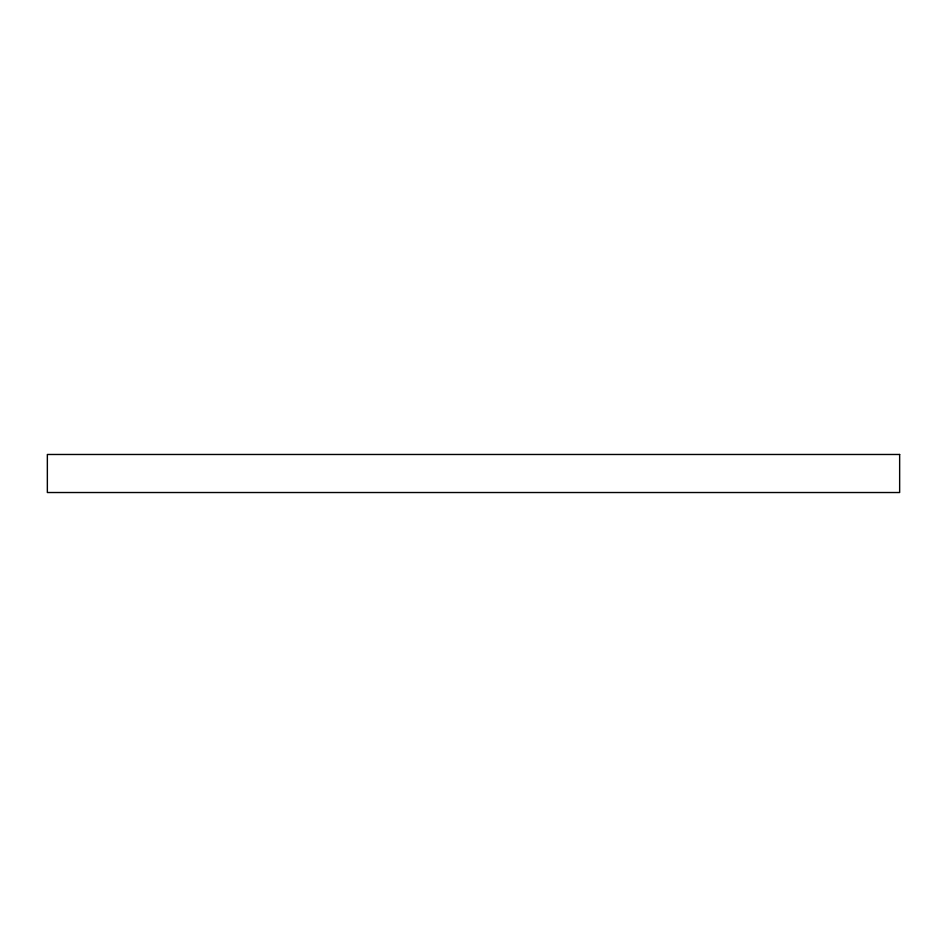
<?xml version="1.0" encoding="UTF-8"?>
<svg xmlns="http://www.w3.org/2000/svg" width="947" height="947" viewBox="0 0 947 947"><rect width="100%" height="100%" fill="white"/><g stroke="black" fill="none" stroke-linecap="round" stroke-linejoin="round"><path stroke-width="1.42" d="M899.65 454.477L47.35 454.477L47.35 492.523L899.65 492.523L899.65 454.477"/></g></svg>
